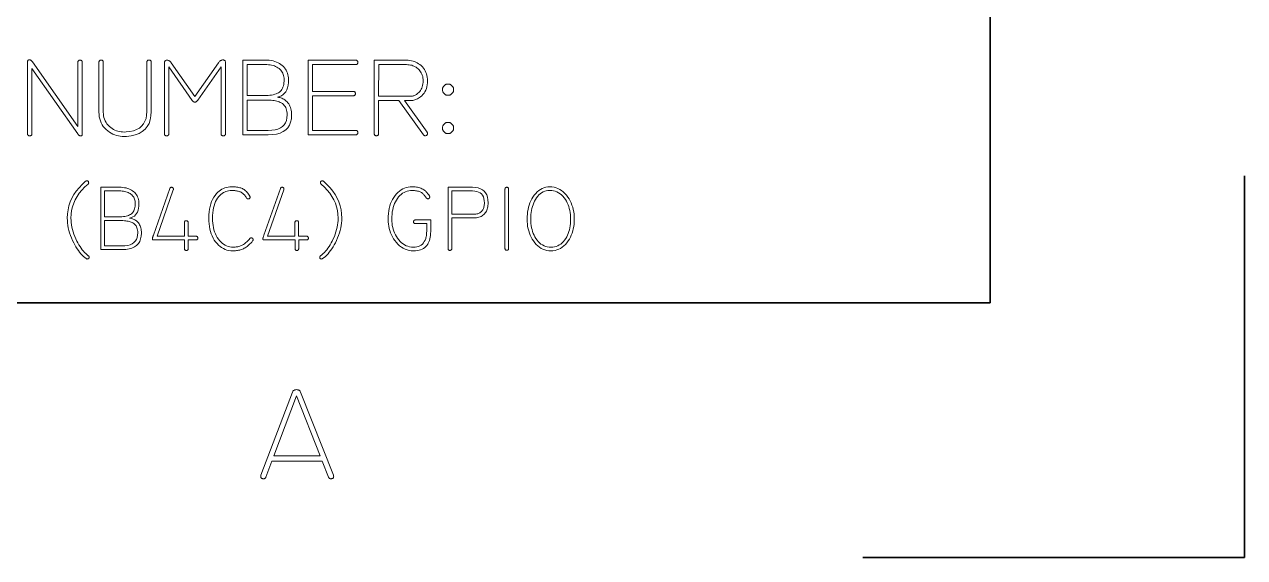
# Model space of a CAD drawing. Extents: x 0 to 297, y 0 to 210.
# Drawn here: x 249.05 to 297, y 0 to 20.94 of the extents above; entities that cross this region are included whole.
import ezdxf

# ---------------------------------------------------------------- set-up
doc = ezdxf.new("R2010")
doc.units = 0

msp = doc.modelspace()

# ---------------------------------------------------------------- linework, layer by layer
at = {"color": 7, "lineweight": 35}
for p, q in [((287, 10), (287, 200)), ((287, 60), (287, 10)), ((10, 10), (287, 10)), ((146.5, 10), (287, 10))]:
    msp.add_line(p, q, dxfattribs=at)
at = {"color": 7, "lineweight": 35, "ltscale": 0.375}
for q in [(297, 15), (282, 0)]:
    msp.add_line((297, 0), q, dxfattribs=at)
at = {"color": 7, "lineweight": 13}
for points in [[(251.325, 16.639), (251.324, 16.624), (251.322, 16.61), (251.319, 16.599), (251.315, 16.589), (251.31, 16.58), (251.303, 16.573), (251.295, 16.568), (251.286, 16.564), (251.276, 16.561), (251.264, 16.561), (251.252, 16.561), (251.24, 16.564), (251.228, 16.568), (251.217, 16.573), (251.206, 16.58), (251.194, 16.589), (251.183, 16.599), (251.173, 16.61), (251.162, 16.624), (251.152, 16.639), (249.346, 19.206), (249.346, 16.652), (249.345, 16.635), (249.343, 16.62), (249.339, 16.607), (249.332, 16.596), (249.325, 16.587), (249.315, 16.579), (249.304, 16.573), (249.291, 16.568), (249.276, 16.566), (249.26, 16.565), (249.243, 16.566), (249.229, 16.568), (249.216, 16.573), (249.204, 16.579), (249.195, 16.587), (249.187, 16.596), (249.181, 16.607), (249.177, 16.62), (249.174, 16.635), (249.173, 16.652), (249.173, 19.47), (249.174, 19.485), (249.176, 19.498), (249.179, 19.509), (249.184, 19.52), (249.19, 19.528), (249.198, 19.535), (249.207, 19.541), (249.217, 19.545), (249.229, 19.547), (249.242, 19.548), (249.257, 19.547), (249.271, 19.545), (249.285, 19.541), (249.298, 19.535), (249.311, 19.528), (249.323, 19.52), (249.335, 19.509), (249.346, 19.498), (249.357, 19.485), (249.368, 19.47), (251.152, 16.937), (251.152, 19.448), (251.152, 19.465), (251.155, 19.479), (251.159, 19.492), (251.165, 19.503), (251.173, 19.513), (251.183, 19.521), (251.194, 19.527), (251.207, 19.531), (251.222, 19.534), (251.238, 19.535), (251.255, 19.534), (251.269, 19.531), (251.282, 19.527), (251.294, 19.521), (251.303, 19.513), (251.311, 19.503), (251.317, 19.492), (251.321, 19.479), (251.324, 19.465), (251.325, 19.448)], [(254.035, 17.526), (254.025, 17.352), (253.995, 17.194), (253.947, 17.054), (253.878, 16.93), (253.79, 16.824), (253.682, 16.734), (253.555, 16.661), (253.408, 16.605), (253.242, 16.566), (253.056, 16.543), (252.976, 16.54), (252.897, 16.542), (252.82, 16.55), (252.745, 16.563), (252.672, 16.581), (252.601, 16.605), (252.531, 16.635), (252.463, 16.669), (252.397, 16.71), (252.333, 16.755), (252.266, 16.811), (252.206, 16.871), (252.152, 16.935), (252.106, 17.003), (252.067, 17.075), (252.035, 17.151), (252.01, 17.231), (251.993, 17.315), (251.982, 17.403), (251.978, 17.496), (251.978, 19.452), (251.979, 19.469), (251.982, 19.484), (251.986, 19.497), (251.992, 19.508), (252, 19.517), (252.01, 19.525), (252.021, 19.531), (252.034, 19.535), (252.048, 19.538), (252.065, 19.539), (252.081, 19.538), (252.096, 19.535), (252.109, 19.531), (252.12, 19.525), (252.13, 19.517), (252.138, 19.508), (252.144, 19.497), (252.148, 19.484), (252.151, 19.469), (252.152, 19.452), (252.152, 17.496), (252.154, 17.42), (252.163, 17.348), (252.178, 17.279), (252.199, 17.214), (252.225, 17.152), (252.257, 17.093), (252.296, 17.037), (252.34, 16.985), (252.39, 16.935), (252.446, 16.89), (252.499, 16.853), (252.553, 16.82), (252.609, 16.792), (252.666, 16.768), (252.725, 16.749), (252.786, 16.734), (252.848, 16.723), (252.911, 16.716), (252.977, 16.714), (253.043, 16.716), (253.199, 16.734), (253.338, 16.765), (253.461, 16.811), (253.567, 16.871), (253.657, 16.945), (253.731, 17.033), (253.788, 17.135), (253.829, 17.251), (253.853, 17.382), (253.861, 17.526), (253.861, 19.452), (253.862, 19.469), (253.865, 19.484), (253.869, 19.497), (253.875, 19.508), (253.883, 19.517), (253.893, 19.525), (253.904, 19.531), (253.917, 19.535), (253.932, 19.538), (253.948, 19.539), (253.965, 19.538), (253.979, 19.535), (253.992, 19.531), (254.003, 19.525), (254.013, 19.517), (254.021, 19.508), (254.027, 19.497), (254.031, 19.484), (254.034, 19.469), (254.035, 19.452)], [(256.952, 16.652), (256.952, 16.635), (256.949, 16.62), (256.945, 16.607), (256.939, 16.596), (256.931, 16.587), (256.921, 16.579), (256.91, 16.573), (256.897, 16.568), (256.882, 16.566), (256.866, 16.565), (256.849, 16.566), (256.835, 16.568), (256.822, 16.573), (256.81, 16.579), (256.801, 16.587), (256.793, 16.596), (256.787, 16.607), (256.783, 16.62), (256.78, 16.635), (256.779, 16.652), (256.779, 19.279), (255.861, 17.968), (255.851, 17.953), (255.84, 17.939), (255.83, 17.928), (255.819, 17.918), (255.807, 17.909), (255.796, 17.902), (255.785, 17.897), (255.773, 17.893), (255.761, 17.89), (255.749, 17.89), (255.738, 17.89), (255.727, 17.892), (255.716, 17.896), (255.705, 17.901), (255.695, 17.907), (255.685, 17.915), (255.674, 17.924), (255.664, 17.934), (255.655, 17.946), (255.645, 17.959), (254.727, 19.275), (254.727, 16.652), (254.726, 16.635), (254.724, 16.62), (254.719, 16.607), (254.713, 16.596), (254.706, 16.587), (254.696, 16.579), (254.685, 16.573), (254.672, 16.568), (254.657, 16.566), (254.641, 16.565), (254.624, 16.566), (254.61, 16.568), (254.597, 16.573), (254.585, 16.579), (254.576, 16.587), (254.568, 16.596), (254.562, 16.607), (254.558, 16.62), (254.555, 16.635), (254.554, 16.652), (254.554, 19.435), (254.555, 19.454), (254.558, 19.471), (254.563, 19.486), (254.569, 19.499), (254.578, 19.51), (254.588, 19.519), (254.601, 19.526), (254.615, 19.531), (254.631, 19.534), (254.649, 19.535), (254.67, 19.534), (254.69, 19.531), (254.709, 19.526), (254.727, 19.519), (254.745, 19.51), (254.762, 19.499), (254.778, 19.486), (254.793, 19.471), (254.808, 19.454), (254.823, 19.435), (255.753, 18.115), (256.68, 19.435), (256.695, 19.456), (256.712, 19.476), (256.728, 19.492), (256.745, 19.507), (256.762, 19.519), (256.779, 19.53), (256.797, 19.537), (256.815, 19.543), (256.834, 19.546), (256.853, 19.548), (256.872, 19.546), (256.889, 19.543), (256.904, 19.537), (256.917, 19.53), (256.927, 19.519), (256.936, 19.507), (256.943, 19.492), (256.948, 19.476), (256.951, 19.456), (256.952, 19.435)], [(259.55, 17.383), (259.541, 17.235), (259.513, 17.103), (259.467, 16.986), (259.403, 16.884), (259.32, 16.799), (259.219, 16.729), (259.1, 16.674), (258.962, 16.635), (258.806, 16.612), (258.632, 16.604), (257.636, 16.604), (257.636, 19.539), (258.511, 19.539), (258.595, 19.537), (258.675, 19.531), (258.751, 19.52), (258.824, 19.505), (258.893, 19.486), (258.959, 19.463), (259.021, 19.436), (259.079, 19.405), (259.133, 19.369), (259.184, 19.329), (259.23, 19.286), (259.272, 19.239), (259.309, 19.19), (259.341, 19.139), (259.367, 19.084), (259.389, 19.026), (259.407, 18.966), (259.419, 18.903), (259.426, 18.837), (259.429, 18.768), (259.424, 18.654), (259.411, 18.55), (259.389, 18.456), (259.359, 18.372), (259.319, 18.299), (259.271, 18.235), (259.214, 18.182), (259.149, 18.139), (259.074, 18.107), (258.991, 18.084), (259.038, 18.076), (259.083, 18.066), (259.126, 18.053), (259.167, 18.038), (259.206, 18.021), (259.243, 18.001), (259.278, 17.979), (259.311, 17.954), (259.343, 17.927), (259.372, 17.898), (259.406, 17.86), (259.436, 17.818), (259.463, 17.774), (259.486, 17.726), (259.505, 17.676), (259.521, 17.623), (259.534, 17.568), (259.543, 17.509), (259.548, 17.447)], [(259.255, 18.773), (259.253, 18.828), (259.247, 18.88), (259.237, 18.93), (259.224, 18.978), (259.206, 19.023), (259.184, 19.065), (259.158, 19.105), (259.128, 19.143), (259.094, 19.178), (259.056, 19.21), (259.015, 19.24), (258.971, 19.266), (258.924, 19.289), (258.873, 19.31), (258.82, 19.327), (258.764, 19.341), (258.705, 19.352), (258.643, 19.36), (258.579, 19.364), (258.511, 19.366), (257.81, 19.366), (257.81, 18.145), (258.463, 18.145), (258.546, 18.146), (258.625, 18.151), (258.698, 18.158), (258.767, 18.168), (258.83, 18.18), (258.889, 18.196), (258.942, 18.214), (258.991, 18.235), (259.035, 18.259), (259.074, 18.286), (259.108, 18.316), (259.139, 18.35), (259.166, 18.389), (259.19, 18.431), (259.21, 18.478), (259.226, 18.529), (259.239, 18.583), (259.248, 18.642), (259.254, 18.706)], [(262.065, 16.604), (260.203, 16.604), (260.203, 19.535), (262.065, 19.535), (262.081, 19.534), (262.096, 19.531), (262.109, 19.527), (262.12, 19.521), (262.13, 19.513), (262.138, 19.503), (262.144, 19.492), (262.148, 19.479), (262.151, 19.465), (262.152, 19.448), (262.151, 19.432), (262.148, 19.417), (262.144, 19.404), (262.138, 19.393), (262.13, 19.383), (262.12, 19.375), (262.109, 19.369), (262.096, 19.365), (262.081, 19.362), (262.065, 19.361), (260.377, 19.361), (260.377, 18.31), (261.97, 18.31), (261.986, 18.309), (262.001, 18.306), (262.014, 18.302), (262.025, 18.296), (262.035, 18.288), (262.042, 18.278), (262.048, 18.267), (262.053, 18.254), (262.055, 18.239), (262.056, 18.223), (262.055, 18.206), (262.053, 18.192), (262.048, 18.179), (262.042, 18.168), (262.035, 18.158), (262.025, 18.15), (262.014, 18.144), (262.001, 18.14), (261.986, 18.137), (261.97, 18.136), (260.377, 18.136), (260.377, 16.777), (262.065, 16.777), (262.081, 16.776), (262.096, 16.774), (262.109, 16.769), (262.12, 16.763), (262.13, 16.755), (262.138, 16.746), (262.144, 16.735), (262.148, 16.722), (262.151, 16.707), (262.152, 16.69), (262.151, 16.674), (262.148, 16.659), (262.144, 16.646), (262.138, 16.635), (262.13, 16.626), (262.12, 16.618), (262.109, 16.612), (262.096, 16.607), (262.081, 16.605)], [(264.892, 18.725), (264.889, 18.643), (264.881, 18.565), (264.867, 18.492), (264.847, 18.422), (264.823, 18.357), (264.792, 18.296), (264.756, 18.239), (264.714, 18.186), (264.667, 18.138), (264.615, 18.093), (264.577, 18.066), (264.539, 18.042), (264.501, 18.02), (264.464, 18.002), (264.426, 17.986), (264.389, 17.973), (264.352, 17.963), (264.315, 17.956), (264.279, 17.952), (264.242, 17.95), (263.983, 17.95), (264.874, 16.708), (264.878, 16.703), (264.881, 16.697), (264.883, 16.692), (264.886, 16.687), (264.887, 16.682), (264.889, 16.677), (264.89, 16.671), (264.891, 16.666), (264.892, 16.661), (264.892, 16.656), (264.891, 16.639), (264.888, 16.625), (264.884, 16.612), (264.877, 16.6), (264.869, 16.591), (264.859, 16.583), (264.847, 16.577), (264.834, 16.573), (264.818, 16.57), (264.801, 16.569), (264.793, 16.57), (264.786, 16.571), (264.779, 16.572), (264.772, 16.575), (264.765, 16.578), (264.759, 16.582), (264.753, 16.586), (264.747, 16.591), (264.741, 16.597), (264.736, 16.604), (263.762, 17.95), (262.97, 17.95), (262.97, 16.656), (262.969, 16.639), (262.966, 16.625), (262.962, 16.612), (262.956, 16.6), (262.948, 16.591), (262.939, 16.583), (262.927, 16.577), (262.914, 16.573), (262.9, 16.57), (262.883, 16.569), (262.867, 16.57), (262.852, 16.573), (262.839, 16.577), (262.828, 16.583), (262.818, 16.591), (262.81, 16.6), (262.804, 16.612), (262.8, 16.625), (262.797, 16.639), (262.797, 16.656), (262.797, 19.535), (264.069, 19.535), (264.136, 19.533), (264.2, 19.526), (264.263, 19.516), (264.323, 19.501), (264.381, 19.482), (264.437, 19.458), (264.491, 19.431), (264.543, 19.399), (264.593, 19.363), (264.641, 19.323), (264.688, 19.275), (264.731, 19.225), (264.769, 19.172), (264.801, 19.117), (264.829, 19.058), (264.852, 18.997), (264.869, 18.933), (264.882, 18.867), (264.889, 18.797)], [(264.719, 18.725), (264.717, 18.783), (264.711, 18.838), (264.701, 18.891), (264.687, 18.942), (264.669, 18.99), (264.647, 19.036), (264.621, 19.08), (264.591, 19.121), (264.557, 19.16), (264.519, 19.197), (264.482, 19.228), (264.443, 19.256), (264.403, 19.281), (264.36, 19.302), (264.316, 19.32), (264.27, 19.335), (264.223, 19.347), (264.173, 19.355), (264.122, 19.36), (264.069, 19.361), (262.974, 19.361), (262.97, 18.123), (264.242, 18.123), (264.269, 18.125), (264.296, 18.128), (264.323, 18.134), (264.35, 18.141), (264.378, 18.152), (264.405, 18.164), (264.432, 18.179), (264.46, 18.195), (264.487, 18.215), (264.515, 18.236), (264.554, 18.271), (264.588, 18.31), (264.619, 18.351), (264.645, 18.395), (264.668, 18.443), (264.686, 18.493), (264.7, 18.547), (264.71, 18.603), (264.717, 18.663)], [(265.918, 18.379), (265.917, 18.361), (265.915, 18.343), (265.912, 18.327), (265.907, 18.31), (265.902, 18.294), (265.894, 18.279), (265.886, 18.264), (265.876, 18.25), (265.865, 18.236), (265.853, 18.223), (265.84, 18.211), (265.826, 18.2), (265.812, 18.19), (265.797, 18.181), (265.781, 18.174), (265.766, 18.168), (265.749, 18.164), (265.732, 18.161), (265.715, 18.159), (265.697, 18.158), (265.679, 18.159), (265.662, 18.161), (265.645, 18.164), (265.628, 18.168), (265.613, 18.174), (265.597, 18.181), (265.582, 18.19), (265.568, 18.2), (265.554, 18.211), (265.541, 18.223), (265.529, 18.236), (265.518, 18.25), (265.508, 18.264), (265.5, 18.279), (265.492, 18.294), (265.487, 18.31), (265.482, 18.327), (265.479, 18.343), (265.477, 18.361), (265.476, 18.379), (265.477, 18.397), (265.479, 18.414), (265.482, 18.431), (265.487, 18.447), (265.492, 18.463), (265.5, 18.479), (265.508, 18.493), (265.518, 18.508), (265.529, 18.521), (265.541, 18.535), (265.554, 18.547), (265.568, 18.558), (265.582, 18.568), (265.597, 18.576), (265.613, 18.583), (265.628, 18.589), (265.645, 18.594), (265.662, 18.597), (265.679, 18.599), (265.697, 18.6), (265.715, 18.599), (265.732, 18.597), (265.749, 18.594), (265.766, 18.589), (265.781, 18.583), (265.797, 18.576), (265.812, 18.568), (265.826, 18.558), (265.84, 18.547), (265.853, 18.535), (265.865, 18.521), (265.876, 18.508), (265.886, 18.493), (265.894, 18.479), (265.902, 18.463), (265.907, 18.447), (265.912, 18.431), (265.915, 18.414), (265.917, 18.397)], [(259.377, 17.392), (259.374, 17.456), (259.367, 17.516), (259.356, 17.572), (259.339, 17.625), (259.318, 17.673), (259.292, 17.718), (259.262, 17.759), (259.227, 17.796), (259.187, 17.83), (259.143, 17.859), (259.106, 17.879), (259.065, 17.897), (259.02, 17.913), (258.972, 17.926), (258.921, 17.938), (258.866, 17.948), (258.807, 17.956), (258.745, 17.962), (258.68, 17.966), (258.61, 17.968), (258.503, 17.968), (258.402, 17.969), (258.307, 17.97), (258.218, 17.97), (258.135, 17.971), (258.058, 17.971), (257.987, 17.971), (257.922, 17.972), (257.863, 17.972), (257.81, 17.972), (257.81, 16.777), (258.632, 16.777), (258.773, 16.783), (258.9, 16.802), (259.012, 16.832), (259.109, 16.875), (259.19, 16.931), (259.257, 16.998), (259.31, 17.078), (259.347, 17.17), (259.369, 17.275)], [(265.918, 16.872), (265.917, 16.854), (265.915, 16.837), (265.912, 16.82), (265.907, 16.804), (265.902, 16.788), (265.894, 16.773), (265.886, 16.758), (265.876, 16.743), (265.865, 16.73), (265.853, 16.716), (265.84, 16.704), (265.826, 16.693), (265.812, 16.683), (265.797, 16.675), (265.781, 16.668), (265.766, 16.662), (265.749, 16.657), (265.732, 16.654), (265.715, 16.652), (265.697, 16.652), (265.679, 16.652), (265.662, 16.654), (265.645, 16.657), (265.628, 16.662), (265.613, 16.668), (265.597, 16.675), (265.582, 16.683), (265.568, 16.693), (265.554, 16.704), (265.541, 16.716), (265.529, 16.73), (265.518, 16.743), (265.508, 16.758), (265.5, 16.773), (265.492, 16.788), (265.487, 16.804), (265.482, 16.82), (265.479, 16.837), (265.477, 16.854), (265.476, 16.872), (265.477, 16.89), (265.479, 16.908), (265.482, 16.925), (265.487, 16.941), (265.492, 16.957), (265.5, 16.972), (265.508, 16.987), (265.518, 17.001), (265.529, 17.015), (265.541, 17.028), (265.554, 17.04), (265.568, 17.052), (265.582, 17.061), (265.597, 17.07), (265.613, 17.077), (265.628, 17.083), (265.645, 17.087), (265.662, 17.09), (265.679, 17.092), (265.697, 17.093), (265.715, 17.092), (265.732, 17.09), (265.749, 17.087), (265.766, 17.083), (265.781, 17.077), (265.797, 17.07), (265.812, 17.061), (265.826, 17.052), (265.84, 17.04), (265.853, 17.028), (265.865, 17.015), (265.876, 17.001), (265.886, 16.987), (265.894, 16.972), (265.902, 16.957), (265.907, 16.941), (265.912, 16.925), (265.915, 16.908), (265.917, 16.89)], [(251.561, 11.857), (251.567, 11.853), (251.573, 11.848), (251.578, 11.843), (251.582, 11.838), (251.586, 11.832), (251.589, 11.826), (251.591, 11.82), (251.592, 11.813), (251.593, 11.806), (251.594, 11.799), (251.593, 11.786), (251.591, 11.773), (251.587, 11.763), (251.582, 11.753), (251.575, 11.745), (251.567, 11.739), (251.557, 11.734), (251.545, 11.73), (251.532, 11.728), (251.518, 11.727), (251.514, 11.727), (251.509, 11.728), (251.505, 11.729), (251.501, 11.73), (251.496, 11.731), (251.492, 11.732), (251.488, 11.734), (251.483, 11.737), (251.479, 11.739), (251.475, 11.742), (251.422, 11.783), (251.37, 11.829), (251.319, 11.879), (251.269, 11.934), (251.22, 11.994), (251.171, 12.059), (251.124, 12.128), (251.078, 12.201), (251.032, 12.279), (250.988, 12.362), (250.94, 12.46), (250.897, 12.558), (250.859, 12.656), (250.826, 12.754), (250.798, 12.851), (250.776, 12.948), (250.758, 13.046), (250.745, 13.143), (250.738, 13.239), (250.735, 13.336), (250.742, 13.502), (250.764, 13.663), (250.8, 13.819), (250.851, 13.971), (250.916, 14.117), (250.995, 14.259), (251.089, 14.396), (251.197, 14.529), (251.32, 14.656), (251.457, 14.779), (251.461, 14.783), (251.466, 14.786), (251.47, 14.788), (251.475, 14.791), (251.479, 14.793), (251.484, 14.794), (251.489, 14.796), (251.494, 14.797), (251.499, 14.797), (251.504, 14.797), (251.517, 14.797), (251.53, 14.794), (251.54, 14.79), (251.55, 14.785), (251.558, 14.778), (251.564, 14.77), (251.569, 14.76), (251.573, 14.749), (251.575, 14.736), (251.576, 14.722), (251.576, 14.716), (251.575, 14.71), (251.573, 14.705), (251.572, 14.7), (251.569, 14.694), (251.567, 14.689), (251.563, 14.685), (251.56, 14.68), (251.555, 14.675), (251.551, 14.671), (251.423, 14.556), (251.309, 14.437), (251.208, 14.314), (251.121, 14.187), (251.047, 14.055), (250.987, 13.919), (250.94, 13.779), (250.906, 13.634), (250.886, 13.486), (250.88, 13.333), (250.882, 13.244), (250.889, 13.155), (250.9, 13.065), (250.916, 12.976), (250.937, 12.886), (250.963, 12.796), (250.993, 12.706), (251.027, 12.616), (251.067, 12.525), (251.11, 12.434), (251.151, 12.357), (251.193, 12.284), (251.236, 12.216), (251.28, 12.152), (251.324, 12.092), (251.37, 12.036), (251.416, 11.985), (251.464, 11.938), (251.512, 11.895)], [(253.65, 12.748), (253.642, 12.625), (253.619, 12.514), (253.581, 12.417), (253.528, 12.333), (253.459, 12.261), (253.375, 12.203), (253.275, 12.157), (253.161, 12.125), (253.031, 12.105), (252.885, 12.099), (252.056, 12.099), (252.056, 14.545), (252.784, 14.545), (252.854, 14.543), (252.921, 14.538), (252.985, 14.529), (253.045, 14.517), (253.103, 14.501), (253.158, 14.482), (253.209, 14.459), (253.258, 14.433), (253.303, 14.403), (253.345, 14.37), (253.384, 14.334), (253.419, 14.295), (253.449, 14.254), (253.476, 14.211), (253.498, 14.165), (253.516, 14.118), (253.531, 14.067), (253.541, 14.015), (253.547, 13.96), (253.549, 13.903), (253.545, 13.807), (253.534, 13.72), (253.516, 13.642), (253.491, 13.572), (253.458, 13.511), (253.418, 13.458), (253.371, 13.414), (253.316, 13.378), (253.254, 13.351), (253.185, 13.333), (253.224, 13.326), (253.261, 13.317), (253.297, 13.307), (253.331, 13.294), (253.363, 13.279), (253.394, 13.263), (253.424, 13.244), (253.451, 13.224), (253.478, 13.202), (253.502, 13.177), (253.53, 13.145), (253.555, 13.111), (253.578, 13.074), (253.597, 13.034), (253.613, 12.993), (253.626, 12.948), (253.637, 12.902), (253.644, 12.853), (253.649, 12.802)], [(253.405, 13.906), (253.403, 13.952), (253.398, 13.996), (253.39, 14.037), (253.378, 14.077), (253.363, 14.115), (253.345, 14.15), (253.323, 14.183), (253.299, 14.214), (253.27, 14.244), (253.239, 14.271), (253.204, 14.295), (253.168, 14.317), (253.128, 14.337), (253.086, 14.354), (253.042, 14.368), (252.996, 14.38), (252.946, 14.389), (252.895, 14.395), (252.841, 14.399), (252.784, 14.4), (252.2, 14.4), (252.2, 13.383), (252.745, 13.383), (252.814, 13.384), (252.879, 13.388), (252.94, 13.394), (252.997, 13.402), (253.05, 13.412), (253.099, 13.425), (253.144, 13.441), (253.184, 13.458), (253.221, 13.478), (253.253, 13.5), (253.282, 13.526), (253.308, 13.554), (253.331, 13.586), (253.35, 13.622), (253.367, 13.66), (253.381, 13.703), (253.391, 13.748), (253.399, 13.798), (253.403, 13.85)], [(255.793, 12.478), (255.486, 12.478), (255.486, 12.135), (255.486, 12.121), (255.483, 12.109), (255.48, 12.098), (255.475, 12.089), (255.468, 12.081), (255.46, 12.074), (255.451, 12.069), (255.44, 12.066), (255.428, 12.063), (255.414, 12.063), (255.4, 12.063), (255.388, 12.066), (255.377, 12.069), (255.368, 12.074), (255.36, 12.081), (255.354, 12.089), (255.348, 12.098), (255.345, 12.109), (255.343, 12.121), (255.342, 12.135), (255.342, 12.478), (254.119, 12.478), (254.112, 12.478), (254.105, 12.479), (254.099, 12.482), (254.094, 12.485), (254.089, 12.488), (254.086, 12.493), (254.083, 12.499), (254.081, 12.505), (254.08, 12.513), (254.079, 12.521), (254.08, 12.529), (254.081, 12.538), (254.083, 12.549), (254.086, 12.562), (254.089, 12.576), (254.094, 12.591), (254.099, 12.609), (254.105, 12.627), (254.112, 12.647), (254.119, 12.669), (254.765, 14.498), (254.769, 14.507), (254.773, 14.515), (254.778, 14.522), (254.784, 14.528), (254.79, 14.533), (254.797, 14.537), (254.804, 14.541), (254.812, 14.543), (254.821, 14.544), (254.83, 14.545), (254.844, 14.544), (254.857, 14.542), (254.868, 14.538), (254.878, 14.533), (254.887, 14.527), (254.893, 14.519), (254.899, 14.509), (254.902, 14.499), (254.905, 14.486), (254.905, 14.473), (254.905, 14.47), (254.905, 14.468), (254.905, 14.466), (254.905, 14.463), (254.905, 14.461), (254.904, 14.458), (254.904, 14.456), (254.903, 14.453), (254.903, 14.45), (254.902, 14.447), (254.263, 12.622), (255.338, 12.622), (255.338, 13.159), (255.339, 13.173), (255.341, 13.185), (255.345, 13.196), (255.35, 13.206), (255.356, 13.214), (255.364, 13.22), (255.374, 13.225), (255.385, 13.229), (255.397, 13.231), (255.411, 13.232), (255.424, 13.231), (255.437, 13.229), (255.447, 13.225), (255.457, 13.22), (255.465, 13.214), (255.471, 13.206), (255.476, 13.196), (255.48, 13.185), (255.482, 13.173), (255.483, 13.159), (255.483, 12.622), (255.793, 12.622), (255.807, 12.621), (255.819, 12.619), (255.83, 12.615), (255.839, 12.61), (255.847, 12.604), (255.854, 12.596), (255.859, 12.587), (255.862, 12.576), (255.864, 12.563), (255.865, 12.55), (255.864, 12.536), (255.862, 12.524), (255.859, 12.513), (255.854, 12.504), (255.847, 12.496), (255.839, 12.489), (255.83, 12.484), (255.819, 12.481), (255.807, 12.478)], [(258.019, 12.438), (257.983, 12.395), (257.946, 12.355), (257.91, 12.318), (257.874, 12.283), (257.837, 12.251), (257.801, 12.222), (257.764, 12.195), (257.728, 12.171), (257.691, 12.15), (257.654, 12.131), (257.62, 12.116), (257.585, 12.101), (257.548, 12.089), (257.51, 12.078), (257.47, 12.069), (257.428, 12.062), (257.385, 12.056), (257.34, 12.052), (257.294, 12.049), (257.247, 12.048), (257.165, 12.052), (257.087, 12.062), (257.011, 12.08), (256.939, 12.105), (256.869, 12.136), (256.802, 12.175), (256.738, 12.221), (256.678, 12.273), (256.62, 12.333), (256.565, 12.4), (256.514, 12.473), (256.469, 12.55), (256.429, 12.632), (256.394, 12.718), (256.365, 12.809), (256.341, 12.905), (256.322, 13.005), (256.309, 13.109), (256.301, 13.219), (256.298, 13.333), (256.301, 13.457), (256.31, 13.574), (256.325, 13.686), (256.346, 13.791), (256.373, 13.891), (256.406, 13.984), (256.445, 14.071), (256.49, 14.152), (256.541, 14.227), (256.597, 14.296), (256.647, 14.347), (256.7, 14.392), (256.754, 14.432), (256.81, 14.467), (256.868, 14.496), (256.928, 14.52), (256.99, 14.539), (257.055, 14.552), (257.121, 14.56), (257.189, 14.563), (257.243, 14.562), (257.294, 14.56), (257.342, 14.556), (257.389, 14.551), (257.433, 14.545), (257.474, 14.537), (257.513, 14.527), (257.549, 14.517), (257.583, 14.504), (257.615, 14.491), (257.648, 14.473), (257.681, 14.452), (257.712, 14.429), (257.743, 14.403), (257.773, 14.375), (257.801, 14.344), (257.829, 14.311), (257.856, 14.275), (257.882, 14.236), (257.907, 14.195), (257.909, 14.191), (257.911, 14.188), (257.912, 14.184), (257.914, 14.18), (257.915, 14.177), (257.916, 14.173), (257.917, 14.17), (257.917, 14.166), (257.918, 14.162), (257.918, 14.159), (257.917, 14.145), (257.915, 14.133), (257.911, 14.122), (257.906, 14.113), (257.899, 14.105), (257.89, 14.098), (257.881, 14.093), (257.869, 14.089), (257.856, 14.087), (257.842, 14.087), (257.835, 14.087), (257.828, 14.088), (257.822, 14.09), (257.815, 14.092), (257.81, 14.096), (257.804, 14.1), (257.799, 14.104), (257.794, 14.11), (257.789, 14.116), (257.784, 14.123), (257.764, 14.156), (257.742, 14.186), (257.72, 14.215), (257.697, 14.242), (257.672, 14.267), (257.647, 14.29), (257.622, 14.311), (257.595, 14.329), (257.567, 14.346), (257.539, 14.361), (257.513, 14.372), (257.485, 14.382), (257.454, 14.39), (257.422, 14.398), (257.388, 14.404), (257.352, 14.409), (257.314, 14.413), (257.275, 14.416), (257.233, 14.418), (257.189, 14.418), (257.131, 14.416), (257.074, 14.409), (257.02, 14.397), (256.967, 14.38), (256.917, 14.359), (256.868, 14.333), (256.821, 14.302), (256.776, 14.266), (256.733, 14.226), (256.691, 14.18), (256.644, 14.119), (256.602, 14.053), (256.564, 13.981), (256.532, 13.904), (256.505, 13.822), (256.482, 13.735), (256.465, 13.642), (256.452, 13.544), (256.445, 13.441), (256.442, 13.333), (256.445, 13.233), (256.452, 13.138), (256.463, 13.046), (256.479, 12.959), (256.5, 12.874), (256.525, 12.794), (256.555, 12.717), (256.59, 12.645), (256.629, 12.575), (256.673, 12.51), (256.721, 12.45), (256.77, 12.396), (256.822, 12.348), (256.877, 12.307), (256.934, 12.272), (256.993, 12.243), (257.055, 12.221), (257.119, 12.205), (257.185, 12.196), (257.254, 12.193), (257.294, 12.193), (257.333, 12.196), (257.37, 12.199), (257.407, 12.204), (257.443, 12.211), (257.478, 12.219), (257.511, 12.229), (257.544, 12.24), (257.575, 12.253), (257.606, 12.267), (257.636, 12.283), (257.666, 12.301), (257.696, 12.322), (257.726, 12.345), (257.757, 12.37), (257.787, 12.398), (257.818, 12.428), (257.849, 12.46), (257.88, 12.495), (257.911, 12.532), (257.915, 12.537), (257.919, 12.541), (257.924, 12.545), (257.929, 12.548), (257.934, 12.551), (257.939, 12.553), (257.944, 12.555), (257.95, 12.556), (257.955, 12.557), (257.961, 12.557), (257.975, 12.556), (257.988, 12.554), (258, 12.551), (258.01, 12.545), (258.018, 12.539), (258.025, 12.531), (258.03, 12.522), (258.034, 12.511), (258.036, 12.499), (258.037, 12.485), (258.037, 12.48), (258.036, 12.475), (258.035, 12.47), (258.034, 12.465), (258.032, 12.46), (258.03, 12.456), (258.028, 12.451), (258.025, 12.447), (258.022, 12.442)], [(260.136, 12.478), (259.83, 12.478), (259.83, 12.135), (259.829, 12.121), (259.827, 12.109), (259.823, 12.098), (259.818, 12.089), (259.812, 12.081), (259.804, 12.074), (259.794, 12.069), (259.784, 12.066), (259.771, 12.063), (259.758, 12.063), (259.744, 12.063), (259.732, 12.066), (259.721, 12.069), (259.711, 12.074), (259.703, 12.081), (259.697, 12.089), (259.692, 12.098), (259.688, 12.109), (259.686, 12.121), (259.685, 12.135), (259.685, 12.478), (258.462, 12.478), (258.455, 12.478), (258.448, 12.479), (258.442, 12.482), (258.437, 12.485), (258.433, 12.488), (258.429, 12.493), (258.426, 12.499), (258.424, 12.505), (258.423, 12.513), (258.423, 12.521), (258.423, 12.529), (258.424, 12.538), (258.426, 12.549), (258.429, 12.562), (258.433, 12.576), (258.437, 12.591), (258.442, 12.609), (258.448, 12.627), (258.455, 12.647), (258.462, 12.669), (259.108, 14.498), (259.112, 14.507), (259.117, 14.515), (259.122, 14.522), (259.127, 14.528), (259.133, 14.533), (259.14, 14.537), (259.148, 14.541), (259.156, 14.543), (259.164, 14.544), (259.173, 14.545), (259.188, 14.544), (259.2, 14.542), (259.212, 14.538), (259.222, 14.533), (259.23, 14.527), (259.237, 14.519), (259.242, 14.509), (259.246, 14.499), (259.248, 14.486), (259.249, 14.473), (259.249, 14.47), (259.249, 14.468), (259.249, 14.466), (259.248, 14.463), (259.248, 14.461), (259.248, 14.458), (259.247, 14.456), (259.247, 14.453), (259.246, 14.45), (259.245, 14.447), (258.607, 12.622), (259.682, 12.622), (259.682, 13.159), (259.683, 13.173), (259.685, 13.185), (259.688, 13.196), (259.693, 13.206), (259.7, 13.214), (259.708, 13.22), (259.717, 13.225), (259.728, 13.229), (259.74, 13.231), (259.754, 13.232), (259.768, 13.231), (259.78, 13.229), (259.791, 13.225), (259.8, 13.22), (259.808, 13.214), (259.815, 13.206), (259.82, 13.196), (259.823, 13.185), (259.825, 13.173), (259.826, 13.159), (259.826, 12.622), (260.136, 12.622), (260.15, 12.621), (260.162, 12.619), (260.173, 12.615), (260.183, 12.61), (260.19, 12.604), (260.197, 12.596), (260.202, 12.587), (260.206, 12.576), (260.208, 12.563), (260.209, 12.55), (260.208, 12.536), (260.206, 12.524), (260.202, 12.513), (260.197, 12.504), (260.19, 12.496), (260.183, 12.489), (260.173, 12.484), (260.162, 12.481), (260.15, 12.478)], [(261.522, 13.336), (261.519, 13.239), (261.512, 13.141), (261.499, 13.044), (261.481, 12.947), (261.459, 12.849), (261.431, 12.752), (261.398, 12.654), (261.36, 12.557), (261.317, 12.46), (261.269, 12.362), (261.224, 12.279), (261.178, 12.2), (261.13, 12.126), (261.082, 12.057), (261.033, 11.992), (260.983, 11.933), (260.931, 11.878), (260.879, 11.828), (260.826, 11.782), (260.771, 11.742), (260.768, 11.739), (260.764, 11.737), (260.76, 11.734), (260.756, 11.732), (260.752, 11.731), (260.748, 11.73), (260.744, 11.729), (260.74, 11.728), (260.736, 11.727), (260.732, 11.727), (260.718, 11.728), (260.706, 11.73), (260.695, 11.734), (260.685, 11.739), (260.677, 11.745), (260.671, 11.753), (260.666, 11.763), (260.662, 11.773), (260.66, 11.786), (260.659, 11.799), (260.66, 11.806), (260.661, 11.813), (260.662, 11.82), (260.665, 11.826), (260.668, 11.832), (260.671, 11.838), (260.675, 11.843), (260.68, 11.848), (260.686, 11.853), (260.692, 11.857), (260.742, 11.895), (260.791, 11.938), (260.839, 11.985), (260.886, 12.036), (260.932, 12.092), (260.977, 12.152), (261.021, 12.216), (261.064, 12.284), (261.106, 12.357), (261.146, 12.434), (261.19, 12.524), (261.23, 12.615), (261.264, 12.705), (261.294, 12.795), (261.32, 12.884), (261.34, 12.974), (261.357, 13.064), (261.368, 13.154), (261.375, 13.243), (261.377, 13.333), (261.371, 13.484), (261.351, 13.632), (261.317, 13.776), (261.271, 13.916), (261.211, 14.051), (261.137, 14.183), (261.05, 14.311), (260.95, 14.435), (260.837, 14.555), (260.71, 14.671), (260.705, 14.675), (260.701, 14.68), (260.697, 14.685), (260.694, 14.689), (260.691, 14.694), (260.689, 14.7), (260.687, 14.705), (260.686, 14.71), (260.685, 14.716), (260.685, 14.722), (260.685, 14.736), (260.688, 14.749), (260.691, 14.76), (260.696, 14.77), (260.703, 14.778), (260.711, 14.785), (260.72, 14.79), (260.731, 14.794), (260.743, 14.797), (260.757, 14.797), (260.762, 14.797), (260.767, 14.797), (260.772, 14.796), (260.776, 14.794), (260.781, 14.793), (260.786, 14.791), (260.79, 14.788), (260.795, 14.786), (260.799, 14.783), (260.804, 14.779), (260.94, 14.655), (261.062, 14.526), (261.17, 14.393), (261.263, 14.256), (261.342, 14.114), (261.407, 13.967), (261.457, 13.816), (261.493, 13.661), (261.514, 13.501)], [(265.025, 12.994), (265.023, 12.901), (265.019, 12.814), (265.013, 12.732), (265.004, 12.655), (264.993, 12.584), (264.979, 12.518), (264.963, 12.458), (264.944, 12.402), (264.922, 12.353), (264.898, 12.308), (264.865, 12.259), (264.826, 12.215), (264.782, 12.176), (264.734, 12.142), (264.68, 12.113), (264.621, 12.09), (264.557, 12.072), (264.488, 12.059), (264.414, 12.051), (264.336, 12.048), (264.25, 12.052), (264.167, 12.064), (264.087, 12.084), (264.009, 12.112), (263.935, 12.148), (263.864, 12.192), (263.795, 12.245), (263.729, 12.305), (263.667, 12.373), (263.607, 12.449), (263.557, 12.523), (263.512, 12.6), (263.472, 12.679), (263.438, 12.759), (263.409, 12.842), (263.386, 12.927), (263.367, 13.013), (263.354, 13.102), (263.346, 13.193), (263.343, 13.286), (263.346, 13.4), (263.354, 13.509), (263.368, 13.614), (263.387, 13.714), (263.412, 13.81), (263.442, 13.901), (263.478, 13.987), (263.519, 14.07), (263.566, 14.147), (263.618, 14.22), (263.672, 14.285), (263.729, 14.343), (263.789, 14.395), (263.852, 14.439), (263.918, 14.477), (263.987, 14.508), (264.059, 14.532), (264.134, 14.549), (264.211, 14.559), (264.292, 14.563), (264.348, 14.562), (264.402, 14.558), (264.453, 14.552), (264.502, 14.544), (264.548, 14.534), (264.593, 14.521), (264.635, 14.506), (264.674, 14.489), (264.712, 14.469), (264.747, 14.447), (264.767, 14.433), (264.788, 14.417), (264.809, 14.399), (264.83, 14.378), (264.851, 14.355), (264.873, 14.33), (264.895, 14.303), (264.918, 14.274), (264.94, 14.243), (264.963, 14.209), (264.966, 14.205), (264.968, 14.2), (264.971, 14.196), (264.972, 14.191), (264.974, 14.187), (264.975, 14.182), (264.976, 14.177), (264.977, 14.172), (264.977, 14.167), (264.978, 14.162), (264.977, 14.149), (264.975, 14.138), (264.971, 14.127), (264.966, 14.118), (264.96, 14.111), (264.952, 14.105), (264.942, 14.1), (264.931, 14.097), (264.919, 14.094), (264.905, 14.094), (264.898, 14.094), (264.891, 14.095), (264.885, 14.097), (264.878, 14.1), (264.872, 14.103), (264.866, 14.107), (264.86, 14.111), (264.855, 14.117), (264.849, 14.123), (264.844, 14.13), (264.822, 14.16), (264.801, 14.188), (264.78, 14.214), (264.76, 14.237), (264.741, 14.259), (264.723, 14.278), (264.705, 14.296), (264.688, 14.311), (264.672, 14.324), (264.657, 14.335), (264.63, 14.351), (264.6, 14.365), (264.569, 14.378), (264.536, 14.389), (264.501, 14.398), (264.463, 14.405), (264.423, 14.411), (264.382, 14.415), (264.338, 14.418), (264.292, 14.418), (264.222, 14.415), (264.155, 14.406), (264.09, 14.391), (264.028, 14.369), (263.968, 14.341), (263.912, 14.307), (263.858, 14.266), (263.806, 14.22), (263.757, 14.167), (263.711, 14.108), (263.669, 14.044), (263.631, 13.976), (263.597, 13.904), (263.568, 13.828), (263.544, 13.747), (263.524, 13.663), (263.508, 13.575), (263.497, 13.483), (263.49, 13.386), (263.488, 13.286), (263.49, 13.204), (263.497, 13.124), (263.508, 13.045), (263.524, 12.969), (263.544, 12.894), (263.568, 12.822), (263.597, 12.751), (263.631, 12.682), (263.669, 12.615), (263.711, 12.55), (263.762, 12.482), (263.815, 12.421), (263.871, 12.368), (263.929, 12.321), (263.99, 12.282), (264.054, 12.25), (264.12, 12.225), (264.189, 12.207), (264.261, 12.196), (264.336, 12.193), (264.408, 12.196), (264.475, 12.206), (264.537, 12.223), (264.593, 12.247), (264.644, 12.277), (264.69, 12.315), (264.73, 12.359), (264.765, 12.41), (264.795, 12.467), (264.819, 12.532), (264.828, 12.565), (264.837, 12.604), (264.845, 12.648), (264.851, 12.698), (264.857, 12.754), (264.861, 12.815), (264.865, 12.882), (264.867, 12.954), (264.869, 13.032), (264.869, 13.116), (264.415, 13.116), (264.401, 13.117), (264.389, 13.119), (264.378, 13.123), (264.369, 13.128), (264.361, 13.134), (264.354, 13.142), (264.349, 13.152), (264.346, 13.162), (264.343, 13.175), (264.343, 13.188), (264.343, 13.202), (264.346, 13.214), (264.349, 13.225), (264.354, 13.234), (264.361, 13.242), (264.369, 13.249), (264.378, 13.254), (264.389, 13.258), (264.401, 13.26), (264.415, 13.26), (265.025, 13.26)], [(267.272, 13.928), (267.271, 13.876), (267.266, 13.826), (267.259, 13.778), (267.249, 13.732), (267.237, 13.689), (267.221, 13.648), (267.203, 13.609), (267.182, 13.572), (267.158, 13.538), (267.131, 13.506), (267.101, 13.474), (267.069, 13.446), (267.034, 13.421), (266.996, 13.4), (266.956, 13.381), (266.914, 13.366), (266.869, 13.355), (266.822, 13.346), (266.772, 13.341), (266.72, 13.34), (265.843, 13.34), (265.843, 12.139), (265.843, 12.125), (265.841, 12.113), (265.837, 12.102), (265.832, 12.092), (265.825, 12.084), (265.817, 12.078), (265.808, 12.073), (265.797, 12.069), (265.785, 12.067), (265.771, 12.066), (265.758, 12.067), (265.745, 12.069), (265.734, 12.073), (265.725, 12.078), (265.717, 12.084), (265.711, 12.092), (265.706, 12.102), (265.702, 12.113), (265.7, 12.125), (265.699, 12.139), (265.699, 14.545), (266.655, 14.545), (266.772, 14.539), (266.877, 14.52), (266.97, 14.489), (267.05, 14.446), (267.118, 14.391), (267.173, 14.323), (267.216, 14.242), (267.247, 14.15), (267.266, 14.045)], [(267.128, 13.928), (267.123, 14.018), (267.109, 14.098), (267.085, 14.169), (267.052, 14.23), (267.01, 14.282), (266.958, 14.325), (266.896, 14.358), (266.825, 14.382), (266.745, 14.396), (266.655, 14.4), (265.843, 14.4), (265.843, 13.484), (266.72, 13.484), (266.759, 13.485), (266.796, 13.489), (266.831, 13.495), (266.864, 13.504), (266.895, 13.515), (266.924, 13.528), (266.952, 13.544), (266.977, 13.563), (267.001, 13.583), (267.023, 13.607), (267.043, 13.632), (267.061, 13.659), (267.076, 13.687), (267.09, 13.717), (267.102, 13.748), (267.111, 13.781), (267.118, 13.816), (267.124, 13.852), (267.127, 13.889)], [(268.08, 12.142), (268.079, 12.128), (268.077, 12.116), (268.074, 12.105), (268.069, 12.096), (268.062, 12.088), (268.054, 12.082), (268.045, 12.076), (268.034, 12.073), (268.022, 12.071), (268.008, 12.07), (267.994, 12.071), (267.982, 12.073), (267.971, 12.076), (267.962, 12.082), (267.954, 12.088), (267.947, 12.096), (267.942, 12.105), (267.939, 12.116), (267.937, 12.128), (267.936, 12.142), (267.936, 14.473), (267.937, 14.486), (267.939, 14.499), (267.942, 14.509), (267.947, 14.519), (267.954, 14.527), (267.962, 14.533), (267.971, 14.538), (267.982, 14.542), (267.994, 14.544), (268.008, 14.545), (268.022, 14.544), (268.034, 14.542), (268.045, 14.538), (268.054, 14.533), (268.062, 14.527), (268.069, 14.519), (268.074, 14.509), (268.077, 14.499), (268.079, 14.486), (268.08, 14.473)], [(270.659, 13.293), (270.657, 13.194), (270.65, 13.098), (270.638, 13.005), (270.621, 12.915), (270.6, 12.828), (270.574, 12.744), (270.543, 12.663), (270.507, 12.585), (270.467, 12.51), (270.421, 12.438), (270.368, 12.364), (270.311, 12.298), (270.251, 12.239), (270.188, 12.189), (270.121, 12.146), (270.051, 12.111), (269.978, 12.083), (269.902, 12.064), (269.822, 12.052), (269.74, 12.048), (269.657, 12.052), (269.577, 12.064), (269.5, 12.083), (269.427, 12.111), (269.356, 12.146), (269.289, 12.189), (269.225, 12.239), (269.163, 12.298), (269.105, 12.364), (269.051, 12.438), (269.004, 12.511), (268.962, 12.586), (268.925, 12.665), (268.893, 12.746), (268.867, 12.83), (268.844, 12.917), (268.827, 13.007), (268.815, 13.099), (268.808, 13.195), (268.805, 13.293), (268.807, 13.392), (268.814, 13.488), (268.826, 13.582), (268.842, 13.673), (268.863, 13.761), (268.888, 13.847), (268.918, 13.93), (268.953, 14.01), (268.992, 14.087), (269.036, 14.162), (269.089, 14.238), (269.144, 14.306), (269.203, 14.367), (269.265, 14.419), (269.329, 14.463), (269.397, 14.499), (269.467, 14.527), (269.541, 14.547), (269.617, 14.559), (269.696, 14.563), (269.782, 14.559), (269.864, 14.547), (269.944, 14.527), (270.019, 14.499), (270.092, 14.463), (270.162, 14.419), (270.228, 14.367), (270.291, 14.306), (270.35, 14.238), (270.407, 14.162), (270.455, 14.087), (270.498, 14.01), (270.536, 13.93), (270.569, 13.847), (270.596, 13.761), (270.619, 13.673), (270.637, 13.582), (270.649, 13.488), (270.657, 13.392)], [(270.515, 13.293), (270.513, 13.382), (270.507, 13.468), (270.497, 13.551), (270.482, 13.632), (270.464, 13.71), (270.441, 13.786), (270.414, 13.859), (270.384, 13.929), (270.349, 13.997), (270.31, 14.061), (270.262, 14.129), (270.211, 14.19), (270.157, 14.243), (270.101, 14.29), (270.041, 14.329), (269.978, 14.361), (269.912, 14.386), (269.843, 14.404), (269.771, 14.415), (269.696, 14.418), (269.626, 14.415), (269.559, 14.404), (269.496, 14.386), (269.435, 14.361), (269.377, 14.329), (269.322, 14.29), (269.271, 14.243), (269.222, 14.19), (269.176, 14.129), (269.133, 14.061), (269.099, 13.997), (269.067, 13.93), (269.04, 13.86), (269.016, 13.788), (268.995, 13.712), (268.979, 13.634), (268.966, 13.553), (268.957, 13.469), (268.951, 13.382), (268.949, 13.293), (268.952, 13.205), (268.958, 13.119), (268.968, 13.037), (268.982, 12.957), (269, 12.88), (269.022, 12.805), (269.048, 12.734), (269.079, 12.665), (269.113, 12.599), (269.152, 12.535), (269.197, 12.47), (269.245, 12.412), (269.297, 12.361), (269.351, 12.316), (269.409, 12.278), (269.469, 12.247), (269.532, 12.223), (269.598, 12.206), (269.667, 12.196), (269.74, 12.193), (269.812, 12.196), (269.882, 12.206), (269.948, 12.223), (270.011, 12.247), (270.071, 12.278), (270.128, 12.316), (270.182, 12.361), (270.232, 12.412), (270.28, 12.47), (270.324, 12.535), (270.36, 12.598), (270.393, 12.664), (270.421, 12.732), (270.446, 12.804), (270.467, 12.878), (270.485, 12.955), (270.498, 13.035), (270.508, 13.118), (270.513, 13.204)], [(253.506, 12.755), (253.504, 12.809), (253.498, 12.859), (253.488, 12.906), (253.475, 12.949), (253.457, 12.99), (253.436, 13.027), (253.41, 13.061), (253.381, 13.092), (253.348, 13.12), (253.311, 13.145), (253.28, 13.162), (253.246, 13.176), (253.209, 13.19), (253.169, 13.201), (253.126, 13.211), (253.08, 13.219), (253.031, 13.226), (252.98, 13.23), (252.925, 13.234), (252.867, 13.235), (252.778, 13.236), (252.694, 13.237), (252.615, 13.237), (252.541, 13.238), (252.471, 13.238), (252.407, 13.238), (252.348, 13.238), (252.294, 13.239), (252.244, 13.239), (252.2, 13.239), (252.2, 12.243), (252.885, 12.243), (253.003, 12.248), (253.109, 12.264), (253.202, 12.289), (253.282, 12.325), (253.351, 12.371), (253.406, 12.428), (253.45, 12.494), (253.481, 12.571), (253.5, 12.658)], [(261.194, 3.232), (261.196, 3.228), (261.198, 3.224), (261.199, 3.22), (261.2, 3.216), (261.202, 3.212), (261.202, 3.208), (261.203, 3.204), (261.204, 3.2), (261.204, 3.196), (261.204, 3.192), (261.203, 3.174), (261.2, 3.157), (261.194, 3.143), (261.187, 3.131), (261.178, 3.12), (261.166, 3.111), (261.152, 3.105), (261.136, 3.1), (261.118, 3.097), (261.098, 3.096), (261.084, 3.097), (261.072, 3.099), (261.06, 3.102), (261.049, 3.106), (261.039, 3.112), (261.029, 3.12), (261.021, 3.128), (261.014, 3.138), (261.008, 3.149), (261.002, 3.162), (260.749, 3.793), (258.78, 3.793), (258.537, 3.162), (258.532, 3.149), (258.525, 3.138), (258.518, 3.128), (258.51, 3.12), (258.501, 3.112), (258.491, 3.106), (258.48, 3.102), (258.468, 3.099), (258.455, 3.097), (258.441, 3.096), (258.421, 3.097), (258.403, 3.1), (258.387, 3.105), (258.374, 3.111), (258.362, 3.12), (258.352, 3.131), (258.345, 3.143), (258.34, 3.157), (258.336, 3.174), (258.335, 3.192), (258.335, 3.196), (258.336, 3.2), (258.336, 3.204), (258.337, 3.208), (258.338, 3.212), (258.339, 3.216), (258.34, 3.22), (258.342, 3.224), (258.344, 3.228), (258.345, 3.232), (259.588, 6.5), (259.596, 6.518), (259.605, 6.535), (259.617, 6.549), (259.63, 6.561), (259.645, 6.572), (259.661, 6.581), (259.679, 6.587), (259.699, 6.592), (259.721, 6.595), (259.744, 6.596), (259.767, 6.595), (259.788, 6.592), (259.807, 6.587), (259.825, 6.581), (259.842, 6.572), (259.857, 6.561), (259.87, 6.549), (259.882, 6.535), (259.892, 6.518), (259.901, 6.5)], [(260.669, 3.995), (259.744, 6.348), (258.856, 3.995)]]:
    msp.add_lwpolyline(points, close=True, dxfattribs=at)

doc.saveas('drawing.dxf')
